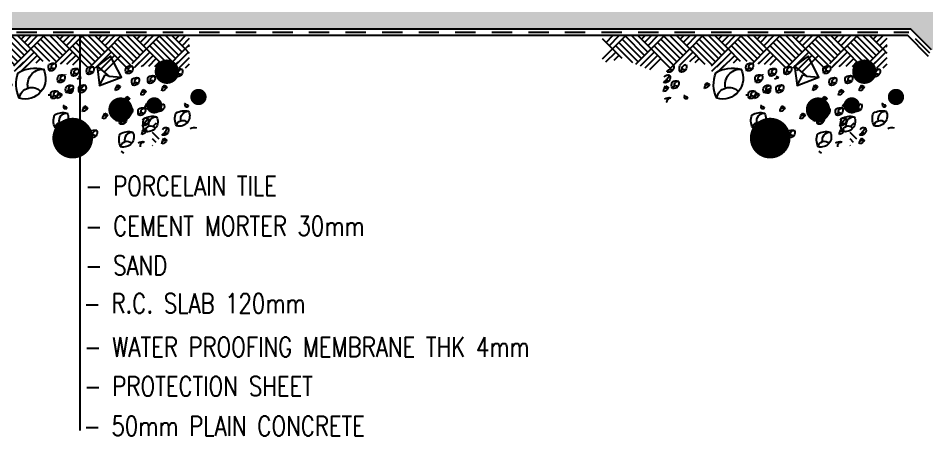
# Model space of a CAD drawing. Extents: x 418021.3 to 418070.1, y 43443.2 to 43479.4.
# Drawn here: x 418035.4 to 418041, y 43457.25 to 43459.82 of the extents above; entities that cross this region are included whole.
import ezdxf

# ---------------------------------------------------------------- set-up
doc = ezdxf.new("R2010")
doc.units = 0
doc.header["$MEASUREMENT"] = 0
doc.linetypes.add('HIDDEN2', pattern=[0.1875, 0.125, -0.0625])
doc.layers.get('0').update_dxf_attribs({"linetype": 'CONTINUOUS'})
for name, color, linetype in [('ELE', 3, 'CONTINUOUS'), ('gravel', 11, 'CONTINUOUS'), ('Hatch', 11, 'CONTINUOUS'), ('HatchA', 11, 'CONTINUOUS'), ('Marble', 7, 'CONTINUOUS'), ('TXT', 2, 'CONTINUOUS'), ('WALL', 6, 'CONTINUOUS')]:
    doc.layers.add(name, color=color, linetype=linetype)
doc.styles.add('ROMANS', font='ROMANS.shx', dxfattribs={"width": 0.6})

# ---------------------------------------------------------------- blocks, each defined once
blk = doc.blocks.new('GRAVEL-1')
for p, q in [((0.0234, -0.0234), (0, 0)), ((0.0333, -0.0135), (0.0122, 0.0076)), ((0.0135, -0.0333), (0.0545, 0.0076)), ((0.0234, -0.0432), (0.0743, 0.0076)), ((0.0432, -0.0036), (0.032, 0.0076)), ((0.0333, -0.0531), (0.0927, 0.0063)), ((0.0531, 0.0063), (0.0518, 0.0076)), ((0.1323, -0.0333), (0.0914, 0.0076)), ((0.1422, -0.0234), (0.1112, 0.0076)), ((0.1521, -0.0135), (0.131, 0.0076)), ((0.1323, -0.0333), (0.1733, 0.0076)), ((0.1422, -0.0432), (0.1931, 0.0076)), ((0.162, -0.0036), (0.1508, 0.0076)), ((0.1521, -0.0531), (0.2115, 0.0063)), ((0.1719, 0.0063), (0.1706, 0.0076)), ((0.2511, -0.0333), (0.2102, 0.0076)), ((0.261, -0.0234), (0.23, 0.0076)), ((0.2709, -0.0135), (0.2498, 0.0076)), ((0.2511, -0.0333), (0.292, 0.0076)), ((0.261, -0.0432), (0.3118, 0.0076)), ((0.2808, -0.0036), (0.2696, 0.0076)), ((0.2709, -0.0531), (0.3303, 0.0063)), ((0.2907, 0.0063), (0.2894, 0.0076)), ((0.3699, -0.0333), (0.329, 0.0076)), ((0.3798, -0.0234), (0.3488, 0.0076)), ((0.3897, -0.0135), (0.3686, 0.0076)), ((0.3699, -0.0333), (0.4108, 0.0076)), ((0.3798, -0.0432), (0.4306, 0.0076)), ((0.3996, -0.0036), (0.3884, 0.0076)), ((0.3897, -0.0531), (0.4491, 0.0063)), ((0.4095, 0.0063), (0.4082, 0.0076)), ((0.4887, -0.0333), (0.4478, 0.0076)), ((0.4986, -0.0234), (0.4676, 0.0076)), ((0.5085, -0.0135), (0.4874, 0.0076)), ((0.4887, -0.0333), (0.5296, 0.0076)), ((0.4986, -0.0432), (0.5494, 0.0076)), ((0.5184, -0.0036), (0.5072, 0.0076)), ((0.5085, -0.0531), (0.5679, 0.0063)), ((0.5283, 0.0063), (0.527, 0.0076)), ((0.6075, -0.0333), (0.5666, 0.0076)), ((0.6174, -0.0234), (0.5864, 0.0076)), ((0.6273, -0.0135), (0.6062, 0.0076)), ((0.6075, -0.0333), (0.6484, 0.0076)), ((0.6174, -0.0432), (0.6682, 0.0076)), ((0.6372, -0.0036), (0.626, 0.0076)), ((0.6273, -0.0531), (0.6867, 0.0063)), ((0.6471, 0.0063), (0.6458, 0.0076)), ((0.7263, -0.0333), (0.6854, 0.0076)), ((0.7362, -0.0234), (0.7052, 0.0076)), ((0.7461, -0.0135), (0.725, 0.0076)), ((0.7263, -0.0333), (0.7672, 0.0076)), ((0.7362, -0.0432), (0.787, 0.0076)), ((0.756, -0.0036), (0.7448, 0.0076)), ((0.7461, -0.0531), (0.8055, 0.0063)), ((0.7659, 0.0063), (0.7646, 0.0076)), ((0.8451, -0.0333), (0.8042, 0.0076)), ((0.855, -0.0234), (0.824, 0.0076)), ((0.8649, -0.0135), (0.8438, 0.0076)), ((0.0135, -0.0333), (0, -0.0198)), ((0, -0.0271), (0.0036, -0.0234)), ((0.0432, -0.063), (0.1026, -0.0036)), ((0.0531, -0.0729), (0.1125, -0.0135)), ((0.063, -0.0828), (0.1224, -0.0234)), ((0.162, -0.063), (0.2214, -0.0036)), ((0.1719, -0.0729), (0.2313, -0.0135)), ((0.1732, -0.0915), (0.2412, -0.0234)), ((0.2808, -0.063), (0.3402, -0.0036)), ((0.2907, -0.0729), (0.3501, -0.0135)), ((0.3006, -0.0828), (0.36, -0.0234)), ((0.3996, -0.063), (0.459, -0.0036)), ((0.4095, -0.0729), (0.4689, -0.0135)), ((0.4306, -0.0717), (0.4788, -0.0234)), ((0.5184, -0.063), (0.5778, -0.0036)), ((0.5283, -0.0729), (0.5877, -0.0135)), ((0.5382, -0.0828), (0.5976, -0.0234)), ((0.6372, -0.063), (0.6966, -0.0036)), ((0.6471, -0.0729), (0.7065, -0.0135)), ((0.657, -0.0828), (0.7164, -0.0234)), ((0.756, -0.063), (0.8154, -0.0036)), ((0.7659, -0.0729), (0.8253, -0.0135)), ((0.7828, -0.0758), (0.8352, -0.0234)), ((0.8451, -0.0333), (0.8759, -0.0025)), ((0, -0.0469), (0.0135, -0.0333)), ((0.0517, -0.0913), (0.0036, -0.0432)), ((0.0715, -0.0913), (0.0135, -0.0333)), ((0.0743, -0.0913), (0.1323, -0.0333)), ((0.1442, -0.0848), (0.1125, -0.0531)), ((0.1699, -0.0907), (0.1224, -0.0432)), ((0.1767, -0.0777), (0.1323, -0.0333)), ((0.1893, -0.0951), (0.2511, -0.0333)), ((0.2616, -0.1032), (0.2115, -0.0531)), ((0.2774, -0.0992), (0.2313, -0.0531)), ((0.2893, -0.0913), (0.2412, -0.0432)), ((0.3091, -0.0913), (0.2511, -0.0333)), ((0.3119, -0.0913), (0.3699, -0.0333)), ((0.3774, -0.0804), (0.3501, -0.0531)), ((0.395, -0.0782), (0.36, -0.0432)), ((0.4126, -0.076), (0.3699, -0.0333)), ((0.4507, -0.0714), (0.4887, -0.0333)), ((0.5071, -0.0913), (0.4689, -0.0531)), ((0.5237, -0.0882), (0.4788, -0.0432)), ((0.5404, -0.085), (0.4887, -0.0333)), ((0.5595, -0.0813), (0.6075, -0.0333)), ((0.6068, -0.0722), (0.5877, -0.0531)), ((0.6374, -0.0831), (0.5976, -0.0432)), ((0.6674, -0.0932), (0.6075, -0.0333)), ((0.6666, -0.0931), (0.7263, -0.0333)), ((0.7447, -0.0913), (0.7065, -0.0531)), ((0.7585, -0.0853), (0.7164, -0.0432)), ((0.7727, -0.0798), (0.7263, -0.0333)), ((0.8154, -0.063), (0.8451, -0.0333)), ((0.8403, -0.0682), (0.8253, -0.0531)), ((0.8652, -0.0733), (0.8352, -0.0432)), ((0.8759, -0.0641), (0.8451, -0.0333)), ((0.032, -0.0913), (0, -0.0594)), ((0.0122, -0.0913), (0, -0.0792)), ((0.0691, -0.1072), (0.0348, -0.0729)), ((0.0881, -0.0881), (0.0828, -0.0828)), ((0.1068, -0.087), (0.0927, -0.0729)), ((0.1255, -0.0859), (0.1026, -0.063)), ((0.1479, -0.0871), (0.1437, -0.0828)), ((0.1655, -0.0849), (0.1536, -0.0729)), ((0.3598, -0.0826), (0.3402, -0.063)), ((0.3968, -0.0786), (0.3912, -0.0729)), ((0.4722, -0.0763), (0.459, -0.063)), ((0.5196, -0.1024), (0.5001, -0.0828)), ((0.5391, -0.1021), (0.51, -0.0729)), ((0.5902, -0.0754), (0.5778, -0.063)), ((0.73, -0.0965), (0.6966, -0.063)), ((0.3811, -0.1121), (0.3811, -0.1106)), ((0.3585, -0.1615), (0.3592, -0.1599)), ((0.3585, -0.163), (0.3585, -0.1615)), ((0.3592, -0.1637), (0.3585, -0.163)), ((0.3592, -0.1599), (0.36, -0.1592)), ((0.3592, -0.1645), (0.3592, -0.1637)), ((0.36, -0.1652), (0.3592, -0.1645)), ((0.36, -0.1592), (0.3615, -0.1577)), ((0.3615, -0.1668), (0.36, -0.1652)), ((0.3615, -0.1569), (0.3638, -0.1569)), ((0.3615, -0.1577), (0.3615, -0.1569)), ((0.3623, -0.1668), (0.3615, -0.1668)), ((0.363, -0.1675), (0.3623, -0.1668)), ((0.363, -0.1622), (0.3661, -0.1615)), ((0.3638, -0.1675), (0.363, -0.1675)), ((0.3638, -0.1569), (0.3638, -0.1577)), ((0.3638, -0.1577), (0.3661, -0.1577)), ((0.3638, -0.1683), (0.3638, -0.1675)), ((0.3661, -0.1577), (0.3661, -0.1584)), ((0.3661, -0.1584), (0.3668, -0.1584)), ((0.3661, -0.1615), (0.3699, -0.1607)), ((0.3661, -0.1652), (0.3668, -0.1645)), ((0.3661, -0.166), (0.3661, -0.1652)), ((0.3691, -0.166), (0.3661, -0.166)), ((0.3668, -0.1584), (0.3676, -0.1592)), ((0.3668, -0.1645), (0.3676, -0.1637)), ((0.3676, -0.1592), (0.3691, -0.1592)), ((0.3676, -0.1637), (0.3691, -0.1637)), ((0.3683, -0.1637), (0.3683, -0.1645)), ((0.3714, -0.1637), (0.3683, -0.1637)), ((0.3691, -0.1592), (0.3691, -0.1599)), ((0.3691, -0.1599), (0.3706, -0.1599)), ((0.3691, -0.1615), (0.3691, -0.1607)), ((0.3699, -0.1615), (0.3691, -0.1615)), ((0.3691, -0.163), (0.3691, -0.1637)), ((0.3691, -0.1637), (0.3691, -0.163)), ((0.3691, -0.1637), (0.3706, -0.1637)), ((0.3691, -0.1668), (0.3691, -0.166)), ((0.3752, -0.1668), (0.3691, -0.1668)), ((0.3714, -0.1675), (0.3691, -0.1683)), ((0.3699, -0.1607), (0.3699, -0.1615)), ((0.3706, -0.1599), (0.3706, -0.1607)), ((0.3706, -0.1607), (0.3714, -0.1607)), ((0.3706, -0.1637), (0.3714, -0.1645)), ((0.3714, -0.1607), (0.3714, -0.1615)), ((0.3714, -0.1615), (0.3721, -0.1622)), ((0.3714, -0.1645), (0.3714, -0.1637)), ((0.3737, -0.1675), (0.3714, -0.1675)), ((0.3721, -0.1622), (0.3729, -0.1622)), ((0.3729, -0.1622), (0.3737, -0.1637)), ((0.3737, -0.163), (0.3737, -0.1675)), ((0.3737, -0.1637), (0.3737, -0.1645)), ((0.3737, -0.1645), (0.3744, -0.1645)), ((0.3744, -0.1645), (0.3752, -0.1652)), ((0.3752, -0.1652), (0.3759, -0.1652)), ((0.3759, -0.166), (0.3752, -0.1668)), ((0.3759, -0.1652), (0.3759, -0.166)), ((0.3691, -0.1683), (0.3638, -0.1683)), ((0.4287, -0.174), (0.4272, -0.174)), ((0.4295, -0.1747), (0.4287, -0.174)), ((0.434, -0.1747), (0.4295, -0.1747)), ((0.4348, -0.174), (0.434, -0.1747)), ((0.6134, -0.1823), (0.6149, -0.1823)), ((0.6134, -0.1838), (0.6134, -0.1823)), ((0.6142, -0.1846), (0.6134, -0.1838)), ((0.6142, -0.1853), (0.6142, -0.1846)), ((0.6157, -0.1853), (0.6142, -0.1853)), ((0.6149, -0.1815), (0.6164, -0.1815)), ((0.6149, -0.1823), (0.6149, -0.1815)), ((0.6164, -0.1861), (0.6157, -0.1853)), ((0.6164, -0.1815), (0.6172, -0.1808)), ((0.621, -0.1861), (0.6164, -0.1861)), ((0.6172, -0.1808), (0.6187, -0.1808)), ((0.6187, -0.1808), (0.6195, -0.18)), ((0.6195, -0.18), (0.6202, -0.1792)), ((0.6202, -0.1792), (0.621, -0.1792)), ((0.621, -0.1792), (0.6217, -0.1785)), ((0.6217, -0.1853), (0.621, -0.1861)), ((0.6217, -0.1785), (0.6225, -0.1777)), ((0.6225, -0.1846), (0.6217, -0.1853)), ((0.6225, -0.1777), (0.6233, -0.177)), ((0.624, -0.1838), (0.6225, -0.1846)), ((0.6233, -0.177), (0.6255, -0.177)), ((0.624, -0.18), (0.624, -0.1838)), ((0.6248, -0.1777), (0.6248, -0.1785)), ((0.6255, -0.1777), (0.6248, -0.1777)), ((0.6255, -0.177), (0.6255, -0.1777)), ((0.0036, -0.2073), (0.0052, -0.2073)), ((0.0036, -0.2089), (0.0036, -0.2073)), ((0.0044, -0.2096), (0.0036, -0.2089)), ((0.0044, -0.2104), (0.0044, -0.2096)), ((0.0059, -0.2104), (0.0044, -0.2104)), ((0.0052, -0.2066), (0.0067, -0.2066)), ((0.0052, -0.2073), (0.0052, -0.2066)), ((0.0067, -0.2111), (0.0059, -0.2104)), ((0.0067, -0.2066), (0.0074, -0.2058)), ((0.0112, -0.2111), (0.0067, -0.2111)), ((0.0074, -0.2058), (0.009, -0.2058)), ((0.009, -0.2058), (0.0097, -0.2051)), ((0.0097, -0.2051), (0.0105, -0.2043)), ((0.0105, -0.2043), (0.0112, -0.2043)), ((0.0112, -0.2043), (0.012, -0.2035)), ((0.012, -0.2104), (0.0112, -0.2111)), ((0.012, -0.2035), (0.0127, -0.2028)), ((0.0127, -0.2096), (0.012, -0.2104)), ((0.0127, -0.2028), (0.0135, -0.202)), ((0.0143, -0.2089), (0.0127, -0.2096)), ((0.0135, -0.202), (0.0158, -0.202)), ((0.0143, -0.2051), (0.0143, -0.2089)), ((0.015, -0.2028), (0.015, -0.2035)), ((0.0158, -0.2028), (0.015, -0.2028)), ((0.0158, -0.202), (0.0158, -0.2028)), ((0.3774, -0.213), (0.379, -0.213)), ((0.3774, -0.2145), (0.3774, -0.213)), ((0.3782, -0.2153), (0.3774, -0.2145)), ((0.3782, -0.216), (0.3782, -0.2153)), ((0.3797, -0.216), (0.3782, -0.216)), ((0.379, -0.2122), (0.3805, -0.2122)), ((0.379, -0.213), (0.379, -0.2122)), ((0.3805, -0.2168), (0.3797, -0.216)), ((0.3805, -0.2122), (0.3812, -0.2115)), ((0.385, -0.2168), (0.3805, -0.2168)), ((0.3812, -0.2115), (0.3828, -0.2115)), ((0.3828, -0.2115), (0.3835, -0.2107)), ((0.3835, -0.2107), (0.3843, -0.21)), ((0.3843, -0.21), (0.385, -0.21)), ((0.385, -0.21), (0.3858, -0.2092)), ((0.3858, -0.216), (0.385, -0.2168)), ((0.3858, -0.2092), (0.3865, -0.2085)), ((0.3865, -0.2153), (0.3858, -0.216)), ((0.3865, -0.2085), (0.3873, -0.2077)), ((0.3881, -0.2145), (0.3865, -0.2153)), ((0.3873, -0.2077), (0.3896, -0.2077)), ((0.3881, -0.2107), (0.3881, -0.2145)), ((0.3888, -0.2085), (0.3888, -0.2092)), ((0.3896, -0.2085), (0.3888, -0.2085)), ((0.3896, -0.2077), (0.3896, -0.2085)), ((0.2268, -0.2325), (0.2252, -0.2325)), ((0.2275, -0.2333), (0.2268, -0.2325)), ((0.2321, -0.2333), (0.2275, -0.2333)), ((0.2328, -0.2325), (0.2321, -0.2333)), ((0.113, -0.2713), (0.1018, -0.2601)), ((0.0932, -0.3109), (0.1141, -0.29)), ((0.1031, -0.3208), (0.1141, -0.3098)), ((0.113, -0.3307), (0.1141, -0.3296)), ((0.3868, -0.3396), (0.3883, -0.3396)), ((0.3868, -0.3412), (0.3868, -0.3396)), ((0.3876, -0.3419), (0.3868, -0.3412)), ((0.3876, -0.3427), (0.3876, -0.3419)), ((0.3891, -0.3427), (0.3876, -0.3427)), ((0.3883, -0.3389), (0.3898, -0.3389)), ((0.3883, -0.3396), (0.3883, -0.3389)), ((0.3898, -0.3434), (0.3891, -0.3427)), ((0.3898, -0.3389), (0.3906, -0.3381)), ((0.3944, -0.3434), (0.3898, -0.3434)), ((0.3906, -0.3381), (0.3921, -0.3381)), ((0.3921, -0.3381), (0.3929, -0.3374)), ((0.3929, -0.3374), (0.3936, -0.3366)), ((0.3936, -0.3366), (0.3944, -0.3366)), ((0.3944, -0.3366), (0.3951, -0.3359)), ((0.3951, -0.3427), (0.3944, -0.3434))]:
    blk.add_line(p, q)
for points in [[(0.2483, -0.117), (0.2096, -0.1197), (0.2434, -0.0559), (0.2846, -0.0859), (0.2483, -0.117), (0.2598, -0.113)], [(0.2771, -0.1459), (0.2096, -0.1197), (0.2434, -0.0559), (0.2846, -0.0859), (0.2771, -0.1459), (0.2598, -0.113)]]:
    blk.add_lwpolyline(points)
for centre, radius, start, end in [((0.4275, -0.0852), 0.0158, 152.5985, 286.2909), ((0.4195, -0.1026), 0.0255, 58.8595, 103.9678), ((0.4135, -0.0899), 0.012, 347.2666, 90.4292), ((0.409, -0.0896), 0.0253, 334.8478, 20.4244), ((0.6325, -0.0888), 0.0158, 152.5985, 286.2909), ((0.6185, -0.0935), 0.012, 347.2666, 90.4292), ((0.6722, -0.0893), 0.0158, 152.5985, 286.2909), ((0.0374, -0.1028), 0.0158, 152.5985, 286.2909), ((0.0295, -0.1202), 0.0255, 58.8595, 103.9678), ((0.0235, -0.1075), 0.012, 347.2666, 90.4292), ((0.0323, -0.1194), 0.00965, 8.1957, 137.54), ((0.019, -0.1072), 0.0253, 334.8478, 20.4244), ((0.1901, -0.0934), 0.0158, 152.5985, 286.2909), ((0.1821, -0.1108), 0.0255, 58.8595, 103.9678), ((0.1761, -0.0981), 0.012, 347.2666, 90.4292), ((0.1849, -0.11), 0.00965, 8.1957, 137.54), ((0.1716, -0.0978), 0.0253, 334.8478, 20.4244), ((0.3102, -0.0958), 0.0158, 152.5985, 286.2909), ((0.3023, -0.1132), 0.0255, 58.8595, 103.9678), ((0.2962, -0.1005), 0.012, 347.2666, 90.4292), ((0.3051, -0.1123), 0.00965, 8.1957, 137.54), ((0.2917, -0.1002), 0.0253, 334.8478, 20.4244), ((0.3571, -0.1012), 0.0158, 152.5985, 286.2909), ((0.3492, -0.1186), 0.0255, 58.8595, 103.9678), ((0.3431, -0.1059), 0.012, 347.2666, 90.4292), ((0.352, -0.1177), 0.00965, 8.1957, 137.54), ((0.3387, -0.1056), 0.0253, 334.8478, 20.4244), ((0.4224, -0.1018), 0.00965, 8.1957, 137.54), ((0.5064, -0.1241), 0.0634, 152.5985, 286.2909), ((0.4747, -0.1938), 0.1018, 58.8595, 103.9678), ((0.4505, -0.143), 0.048, 347.2666, 90.4292), ((0.4326, -0.1419), 0.1012, 334.8478, 20.4244), ((0.6274, -0.1054), 0.00965, 8.1957, 137.54), ((0.614, -0.0933), 0.0253, 334.8478, 20.4244), ((0.6671, -0.1059), 0.00965, 8.1957, 137.54), ((0.1222, -0.1235), 0.0158, 152.5985, 286.2909), ((0.1143, -0.1409), 0.0255, 58.8595, 103.9678), ((0.1083, -0.1282), 0.012, 347.2666, 90.4292), ((0.1171, -0.1401), 0.00965, 8.1957, 137.54), ((0.1038, -0.128), 0.0253, 334.8478, 20.4244), ((0.171, -0.1296), 0.0158, 152.5985, 286.2909), ((0.1631, -0.147), 0.0255, 58.8595, 103.9678), ((0.157, -0.1343), 0.012, 347.2666, 90.4292), ((0.1659, -0.1462), 0.00965, 8.1957, 137.54), ((0.1525, -0.1341), 0.0253, 334.8478, 20.4244), ((0.6916, -0.7313), 0.7072, 119.6482, 120.4094), ((0.3253, -0.1744), 0.0536, 67.0537, 81.1235), ((0.3994, -0.121), 0.0158, 152.5985, 286.2909), ((0.3915, -0.1384), 0.0255, 58.8595, 103.9678), ((0.3854, -0.1257), 0.012, 347.2666, 90.4292), ((0.3943, -0.1375), 0.00965, 8.1957, 137.54), ((0.3809, -0.1254), 0.0253, 334.8478, 20.4244), ((0.9049, -0.7515), 0.7072, 119.6482, 120.4094), ((0.5282, -0.1568), 0.0335, 4.0809, 36.4887), ((0.6562, -0.1392), 0.0158, 152.5985, 286.2909), ((0.6483, -0.1567), 0.0255, 58.8595, 103.9678), ((0.6423, -0.144), 0.012, 347.2666, 90.4292), ((0.6378, -0.1437), 0.0253, 334.8478, 20.4244), ((0.6831, -0.1215), 0.0158, 152.5985, 286.2909), ((0.6746, -0.1263), 0.0133, 32.5978, 114.4008), ((0.6003, -0.1724), 0.09, 27.4572, 40.2486), ((0.6765, -0.1431), 0.0129, 30.1038, 115.6319), ((0.4286, -0.7591), 0.7072, 119.6482, 120.4094), ((0.0623, -0.2021), 0.0536, 67.0537, 81.1235), ((0.0869, -0.1453), 0.0168, 193.357, 264.1172), ((0.0869, -0.1453), 0.0168, 193.357, 264.1172), ((0.0518, -0.1644), 0.0335, 4.0809, 36.4887), ((0.4926, -0.7723), 0.7072, 119.6482, 120.4094), ((0.151, -0.1585), 0.0168, 193.357, 264.1172), ((0.151, -0.1585), 0.0168, 193.357, 264.1172), ((0.1264, -0.2153), 0.0536, 67.0537, 81.1235), ((0.1159, -0.1776), 0.0335, 4.0809, 36.4887), ((0.5717, -0.7579), 0.7072, 119.6482, 120.4094), ((0.2055, -0.2009), 0.0536, 67.0537, 81.1235), ((0.2301, -0.1441), 0.0168, 193.357, 264.1172), ((0.2301, -0.1441), 0.0168, 193.357, 264.1172), ((0.195, -0.1632), 0.0335, 4.0809, 36.4887), ((0.3345, -0.152), 0.0158, 152.5985, 286.2909), ((0.3266, -0.1694), 0.0255, 58.8595, 103.9678), ((0.3205, -0.1567), 0.012, 347.2666, 90.4292), ((0.3294, -0.1686), 0.00965, 8.1957, 137.54), ((0.316, -0.1565), 0.0253, 334.8478, 20.4244), ((0.3742, -0.1525), 0.0158, 152.5985, 286.2909), ((0.3659, -0.1611), 0.0169, 40.6725, 109.9361), ((0.3602, -0.1572), 0.012, 347.2666, 90.4292), ((0.3691, -0.169), 0.00965, 8.1957, 137.54), ((0.366, -0.1588), 0.0155, 324.8703, 34.3225), ((0.7513, -0.7823), 0.7072, 119.6482, 120.4094), ((0.3746, -0.1876), 0.0335, 4.0809, 36.4887), ((0.4203, -0.17), 0.0158, 152.5985, 286.2909), ((0.4124, -0.1874), 0.0255, 58.8595, 103.9678), ((0.4063, -0.1747), 0.012, 347.2666, 90.4292), ((0.4018, -0.1744), 0.0253, 334.8478, 20.4244), ((0.4859, -0.1904), 0.0386, 8.1957, 137.54), ((0.5387, -0.1945), 0.0536, 67.0537, 81.1235), ((0.5633, -0.1377), 0.0168, 193.357, 264.1172), ((0.5633, -0.1377), 0.0168, 193.357, 264.1172), ((0.6511, -0.1558), 0.00965, 8.1957, 137.54), ((1.0312, -0.7612), 0.7072, 119.6482, 120.4094), ((0.6896, -0.1474), 0.0168, 193.357, 264.1172), ((0.6896, -0.1474), 0.0168, 193.357, 264.1172), ((0.665, -0.2042), 0.0536, 67.0537, 81.1235), ((0.6545, -0.1665), 0.0335, 4.0809, 36.4887), ((0.5435, -0.7937), 0.7072, 119.6482, 120.4094), ((0.1772, -0.2367), 0.0536, 67.0537, 81.1235), ((0.2018, -0.1799), 0.0168, 193.357, 264.1172), ((0.2018, -0.1799), 0.0168, 193.357, 264.1172), ((0.1667, -0.199), 0.0335, 4.0809, 36.4887), ((0.2168, -0.1909), 0.0158, 152.5985, 286.2909), ((0.1983, -0.1954), 0.0253, 334.8478, 20.4244), ((0.4097, -0.1685), 0.0168, 193.357, 264.1172), ((0.4097, -0.1685), 0.0168, 193.357, 264.1172), ((0.3851, -0.2253), 0.0536, 67.0537, 81.1235), ((0.4152, -0.1865), 0.00965, 8.1957, 137.54), ((0.6714, -0.2083), 0.0255, 58.8595, 103.9678), ((0.6653, -0.1956), 0.012, 347.2666, 90.4292), ((0.0156, -0.274), 0.0509, 58.8595, 103.9678), ((0.0934, -0.2097), 0.0158, 152.5985, 286.2909), ((0.0795, -0.2144), 0.012, 347.2666, 90.4292), ((0.0883, -0.2263), 0.00965, 8.1957, 137.54), ((0.075, -0.2142), 0.0253, 334.8478, 20.4244), ((0.4813, -0.8156), 0.7072, 119.6482, 120.4094), ((0.1151, -0.2586), 0.0536, 67.0537, 81.1235), ((0.1397, -0.2018), 0.0168, 193.357, 264.1172), ((0.1397, -0.2018), 0.0168, 193.357, 264.1172), ((0.1046, -0.2209), 0.0335, 4.0809, 36.4887), ((0.1519, -0.2219), 0.0158, 152.5985, 286.2909), ((0.1439, -0.2394), 0.0255, 58.8595, 103.9678), ((0.1379, -0.2267), 0.012, 347.2666, 90.4292), ((0.1334, -0.2264), 0.0253, 334.8478, 20.4244), ((0.1916, -0.2224), 0.0158, 152.5985, 286.2909), ((0.1833, -0.231), 0.0169, 40.6725, 109.9361), ((0.1776, -0.2271), 0.012, 347.2666, 90.4292), ((0.1834, -0.2287), 0.0155, 324.8703, 34.3225), ((0.2116, -0.2075), 0.00965, 8.1957, 137.54), ((0.6727, -0.8231), 0.7072, 119.6482, 120.4094), ((0.331, -0.2093), 0.0168, 193.357, 264.1172), ((0.331, -0.2093), 0.0168, 193.357, 264.1172), ((0.3064, -0.2661), 0.0536, 67.0537, 81.1235), ((0.2959, -0.2284), 0.0335, 4.0809, 36.4887), ((0.0314, -0.2391), 0.0317, 152.5985, 286.2909), ((0.0035, -0.2486), 0.024, 347.2666, 90.4292), ((-0.0055, -0.2481), 0.0506, 334.8478, 20.4244), ((0.1296, -0.2561), 0.0317, 152.5985, 286.2909), ((0.1138, -0.291), 0.0509, 58.8595, 103.9678), ((0.1017, -0.2656), 0.024, 347.2666, 90.4292), ((0.1419, -0.2533), 0.0158, 152.5985, 286.2909), ((0.1334, -0.2582), 0.0133, 32.5978, 114.4008), ((0.0591, -0.3042), 0.09, 27.4572, 40.2486), ((0.0927, -0.265), 0.0506, 334.8478, 20.4244), ((0.1467, -0.2385), 0.00965, 8.1957, 137.54), ((0.1864, -0.239), 0.00965, 8.1957, 137.54), ((0.2095, -0.2491), 0.0158, 152.5985, 286.2909), ((0.2016, -0.2665), 0.0255, 58.8595, 103.9678), ((0.1955, -0.2538), 0.012, 347.2666, 90.4292), ((0.5687, -0.8523), 0.7072, 119.6482, 120.4094), ((0.2025, -0.2953), 0.0536, 67.0537, 81.1235), ((0.227, -0.2385), 0.0168, 193.357, 264.1172), ((0.227, -0.2385), 0.0168, 193.357, 264.1172), ((0.191, -0.2535), 0.0253, 334.8478, 20.4244), ((0.1919, -0.2576), 0.0335, 4.0809, 36.4887), ((0.6105, -0.845), 0.7072, 119.6482, 120.4094), ((0.2443, -0.288), 0.0536, 67.0537, 81.1235), ((0.2689, -0.2312), 0.0168, 193.357, 264.1172), ((0.2689, -0.2312), 0.0168, 193.357, 264.1172), ((0.2338, -0.2503), 0.0335, 4.0809, 36.4887), ((0.4052, -0.2448), 0.0317, 152.5985, 286.2909), ((0.3894, -0.2796), 0.0509, 58.8595, 103.9678), ((0.3773, -0.2542), 0.024, 347.2666, 90.4292), ((0.3683, -0.2537), 0.0506, 334.8478, 20.4244), ((-0.0153, -0.3), 0.0255, 58.8595, 103.9678), ((0.0212, -0.2723), 0.0193, 8.1957, 137.54), ((0.0805, -0.2827), 0.0158, 152.5985, 286.2909), ((0.072, -0.2876), 0.0133, 32.5978, 114.4008), ((-0.0022, -0.3336), 0.09, 27.4572, 40.2486), ((0.1194, -0.2893), 0.0193, 8.1957, 137.54), ((0.1353, -0.275), 0.0129, 30.1038, 115.6319), ((0.49, -0.893), 0.7072, 119.6482, 120.4094), ((0.1133, -0.2983), 0.0335, 4.0809, 36.4887), ((0.2044, -0.2656), 0.00965, 8.1957, 137.54), ((0.395, -0.278), 0.0193, 8.1957, 137.54), ((0.0739, -0.3044), 0.0129, 30.1038, 115.6319), ((0.1238, -0.336), 0.0536, 67.0537, 81.1235), ((0.1484, -0.2792), 0.0168, 193.357, 264.1172), ((0.1484, -0.2792), 0.0168, 193.357, 264.1172), ((0.2033, -0.3033), 0.0317, 152.5985, 286.2909), ((0.1874, -0.3382), 0.0509, 58.8595, 103.9678), ((0.1753, -0.3127), 0.024, 347.2666, 90.4292), ((0.1664, -0.3122), 0.0506, 334.8478, 20.4244), ((0.2997, -0.2905), 0.0158, 152.5985, 286.2909), ((0.2918, -0.3079), 0.0255, 58.8595, 103.9678), ((0.2857, -0.2952), 0.012, 347.2666, 90.4292), ((0.2946, -0.3071), 0.00965, 8.1957, 137.54), ((0.2812, -0.2949), 0.0253, 334.8478, 20.4244), ((0.3664, -0.2882), 0.0158, 152.5985, 286.2909), ((0.3585, -0.3056), 0.0255, 58.8595, 103.9678), ((0.3525, -0.2929), 0.012, 347.2666, 90.4292), ((0.3613, -0.3048), 0.00965, 8.1957, 137.54), ((0.348, -0.2927), 0.0253, 334.8478, 20.4244), ((0.4286, -0.9224), 0.7072, 119.6482, 120.4094), ((0.0624, -0.3654), 0.0536, 67.0537, 81.1235), ((0.087, -0.3086), 0.0168, 193.357, 264.1172), ((0.087, -0.3086), 0.0168, 193.357, 264.1172), ((0.0519, -0.3277), 0.0335, 4.0809, 36.4887), ((0.1456, -0.3437), 0.0255, 58.8595, 103.9678), ((0.1396, -0.331), 0.012, 347.2666, 90.4292), ((0.193, -0.3365), 0.0193, 8.1957, 137.54), ((0.56, -0.9624), 0.7072, 119.6482, 120.4094)]:
    blk.add_arc(centre, radius, start, end)
blk = doc.blocks.new('A$C074A62E1')
at = {"layer": 'Hatch'}
for points, const_width in [([(0.6672, 0.5333, 1), (0.7422, 0.5333, 1)], 0.075), ([(0.8741, 0.3779, 1), (0.9241, 0.3779, 1)], 0.05), ([(0.382, 0.3001, 1), (0.457, 0.3001, 1)], 0.075), ([(0.6019, 0.326, 1), (0.6519, 0.326, 1)], 0.05), ([(0.0625, 0.125, 1), (0.1875, 0.125, 1)], 0.125)]:
    blk.add_lwpolyline(points, format="xyb", close=True, dxfattribs=dict(at, const_width=const_width))
blk = doc.blocks.new('A$C56B4539B')
at = {"layer": 'gravel', "xscale": -2, "yscale": 2, "zscale": 2}
blk.add_blockref('GRAVEL-1', (1.7518, 0.7397), dxfattribs=at)
at = {"layer": 'HatchA'}
blk.add_blockref('A$C074A62E1', (0.9072, 0), dxfattribs=at)

msp = doc.modelspace()

# ---------------------------------------------------------------- hatches: boundary and pattern name
at = {"layer": 'Hatch'}
h = msp.add_hatch(dxfattribs=at)
h.set_pattern_fill('AR-CONC', color=256, scale=0.03, style=0)
h.set_pattern_definition([(50, (7.18398, 0), (0.21517805478, -0.018825640495), [0.0225, -0.2475]), (355, (7.18398, 0), (-0.04162540008, 0.22565764011), [0.018, -0.198]), (100.4514, (7.20191, -0.00157), (0.17355281451, 0.20683186262), [0.019122057, -0.2103426336]), (46.1842, (7.18398, 0.06), (0.32017231459, -0.0496557043), [0.03375, -0.37125]), (96.6356, (7.21066, 0.05586), (0.28039881166, 0.29223536127), [0.0286830864, -0.3155139]), (351.1842, (7.18398, 0.06), (0.28039858354, 0.29223558028), [0.027, -0.297]), (21, (7.21398, 0.045), (0.179072115636, -0.1207856672), [0.0225, -0.2475]), (326, (7.21398, 0.045), (0.07299459958, 0.21754501351), [0.018, -0.198]), (71.4514, (7.2289, 0.03493), (0.25206678857, 0.09675914901), [0.019122057, -0.2103426336]), (37.5, (7.18398, 0), (0.003647956595, 0.09986815615), [0, -0.1956, 0, -0.201, 0, -0.19875]), (7.5, (7.18398, 0), (0.078920861233, 0.118323513565), [0, -0.1146, 0, -0.1911, 0, -0.07575]), (327.5, (7.11708, 0), (0.160146730852, -0.00676646152), [0, -0.075, 0, -0.234, 0, -0.3105]), (317.5, (7.08708, 0), (0.174955850803, 0.0300314947), [0, -0.0975, 0, -0.1554, 0, -0.2205])])
h.paths.add_polyline_path([(418040.1472, 43461.9838), (418041.3445, 43461.9838), (418041.3445, 43461.5338), (418041.4945, 43461.5338), (418041.4945, 43462.1338), (418039.7895, 43462.1338), (418039.7895, 43461.9838), (418039.4895, 43461.9838), (418039.4895, 43461.8338), (418039.1895, 43461.8338), (418039.1895, 43461.6838), (418038.8895, 43461.6838), (418038.8895, 43461.5338), (418038.5895, 43461.5338), (418038.5895, 43461.3838), (418038.2895, 43461.3838), (418038.2895, 43461.2338), (418037.9895, 43461.2338), (418037.9895, 43461.0838), (418037.6895, 43461.0838), (418037.6895, 43460.9338), (418037.3895, 43460.9338), (418037.3895, 43460.7838), (418037.0895, 43460.7838), (418037.0895, 43460.6338), (418036.7895, 43460.6338), (418036.7895, 43460.4838), (418036.4895, 43460.4838), (418036.4895, 43460.3338), (418036.1895, 43460.3338), (418036.1895, 43460.1838), (418035.8895, 43460.1838), (418035.8895, 43460.0338), (418035.5895, 43460.0338), (418035.5895, 43459.8838), (418034.0433, 43459.8838), (418034.0433, 43459.7538), (418040.8945, 43459.7538), (418041.0245, 43459.6238), (418041.3245, 43459.6238), (418041.3245, 43459.8838), (418036.0818, 43459.8838), (418036.0818, 43459.9511)])

# ---------------------------------------------------------------- linework, layer by layer
at = {"layer": 'ELE'}
msp.add_line((418035.7854, 43457.285), (418035.7854, 43459.7102), dxfattribs=at)
at = {"layer": 'Marble'}
for p in [(418034.0433, 43459.7138), (418041.0058, 43459.5838)]:
    msp.add_line(p, (418040.8758, 43459.7138), dxfattribs=at)
at = {"layer": 'WALL'}
for p in [(418034.0433, 43459.7538), (418041.0245, 43459.6238)]:
    msp.add_line(p, (418040.8945, 43459.7538), dxfattribs=at)
at = {"layer": 'WALL', "linetype": 'HIDDEN2'}
for p in [(418034.0433, 43459.7338), (418041.0141, 43459.6038)]:
    msp.add_line(p, (418040.8841, 43459.7338), dxfattribs=at)

# ---------------------------------------------------------------- block references
at = {"layer": 'gravel'}
for p in [(418034.7068, 43458.9568), (418038.9993, 43458.9568)]:
    msp.add_blockref('A$C56B4539B', p, dxfattribs=at)

# ---------------------------------------------------------------- texts
at = {"layer": 'TXT', "style": 'ROMANS', "width": 0.8}
for s, p in [('- PORCELAIN TILE', (418035.8148, 43458.7282)), ('- CEMENT MORTER 30mm', (418035.8148, 43458.482)), ('- SAND ', (418035.8148, 43458.239)), ('- R.C. SLAB 120mm', (418035.8055, 43458.0059)), ('- WATER PROOFING MEMBRANE THK 4mm', (418035.8099, 43457.7386)), ('- PROTECTION SHEET', (418035.8099, 43457.4972)), ('- 50mm PLAIN CONCRETE', (418035.8055, 43457.2523, 3.1977))]:
    msp.add_text(s, height=0.12, dxfattribs=at).set_placement(p)

doc.saveas('drawing.dxf')
